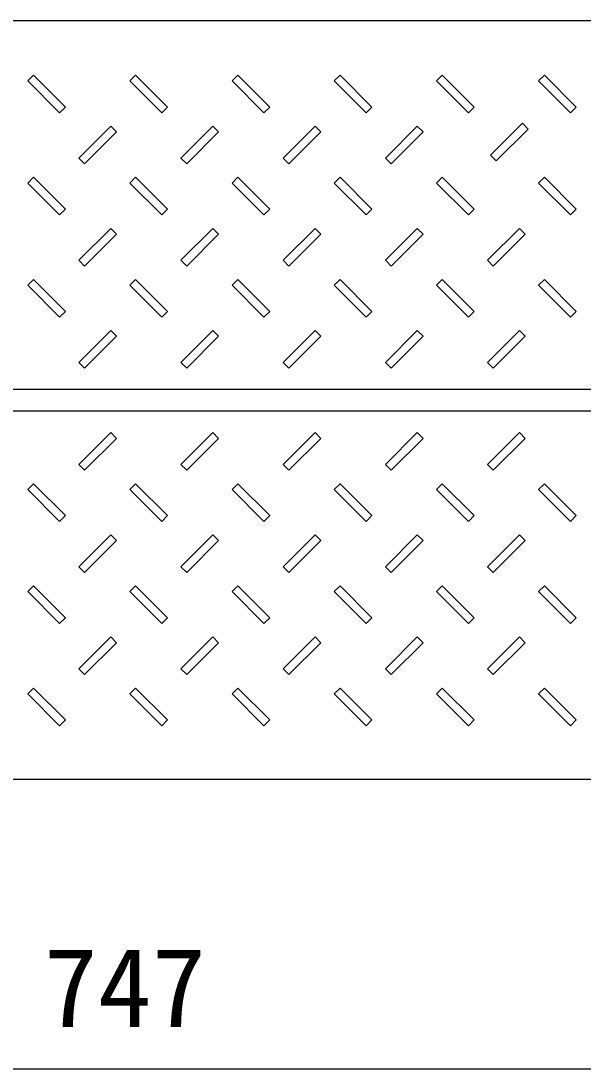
# Model space of a CAD drawing. Units: millimetres, scale not verified. Extents: x -8390 to 25210, y 0 to 11880.
# Drawn here: x -4395 to -4084, y 6588 to 7168 of the extents above; entities that cross this region are included whole.
import ezdxf
from ezdxf.enums import TextEntityAlignment as Align

# ---------------------------------------------------------------- set-up
doc = ezdxf.new("R2010")
doc.units = ezdxf.units.MM
doc.header["$LTSCALE"] = 20
doc.layers.add('DIM', color=7, linetype='Continuous', lineweight=25)
doc.layers.add('OUTLINE', color=3, linetype='Continuous', lineweight=25)
doc.styles.add('ＭＳ ゴシック', font='')
doc.styles.get('ＭＳ ゴシック').set_extended_font_data('MS Gothic')

msp = doc.modelspace()

# ---------------------------------------------------------------- linework, layer by layer
at = {"layer": 'DIM'}
msp.add_line((-3964.21, 6587.86), (-4711.21, 6587.86), dxfattribs=at)
at = {"layer": 'OUTLINE'}
for p, q in [((-3970.21, 7168.29), (-4711.21, 7168.29)), ((-4388.37, 7138.29), (-4391.55, 7135.11)), ((-4391.55, 7135.11), (-4373.87, 7117.43)), ((-4388.37, 7138.29), (-4370.69, 7120.61)), ((-4331.8, 7138.29), (-4334.98, 7135.11)), ((-4334.98, 7135.11), (-4317.3, 7117.43)), ((-4331.8, 7138.29), (-4314.12, 7120.61)), ((-4275.23, 7138.29), (-4278.41, 7135.11)), ((-4278.41, 7135.11), (-4260.74, 7117.43)), ((-4275.23, 7138.29), (-4257.55, 7120.61)), ((-4218.66, 7138.29), (-4221.85, 7135.11)), ((-4221.85, 7135.11), (-4204.17, 7117.43)), ((-4218.66, 7138.29), (-4200.99, 7120.61)), ((-4162.09, 7138.29), (-4165.28, 7135.11)), ((-4165.28, 7135.11), (-4147.6, 7117.43)), ((-4162.09, 7138.29), (-4144.42, 7120.61)), ((-4105.53, 7138.29), (-4108.71, 7135.11)), ((-4108.71, 7135.11), (-4091.03, 7117.43)), ((-4105.53, 7138.29), (-4087.85, 7120.61)), ((-4370.69, 7120.61), (-4373.87, 7117.43)), ((-4314.12, 7120.61), (-4317.3, 7117.43)), ((-4257.55, 7120.61), (-4260.74, 7117.43)), ((-4200.99, 7120.61), (-4204.17, 7117.43)), ((-4144.42, 7120.61), (-4147.6, 7117.43)), ((-4087.85, 7120.61), (-4091.03, 7117.43)), ((-4135.4, 7093.92), (-4117.72, 7111.6)), ((-4117.72, 7111.6), (-4114.54, 7108.41)), ((-4363.27, 7092.33), (-4345.59, 7110)), ((-4360.08, 7089.15), (-4342.41, 7106.82)), ((-4345.59, 7110), (-4342.41, 7106.82)), ((-4306.7, 7092.33), (-4289.02, 7110)), ((-4303.52, 7089.15), (-4285.84, 7106.82)), ((-4289.02, 7110), (-4285.84, 7106.82)), ((-4250.13, 7092.33), (-4232.45, 7110)), ((-4246.95, 7089.15), (-4229.27, 7106.82)), ((-4232.45, 7110), (-4229.27, 7106.82)), ((-4193.56, 7092.33), (-4175.88, 7110)), ((-4190.38, 7089.15), (-4172.7, 7106.82)), ((-4175.88, 7110), (-4172.7, 7106.82)), ((-4132.22, 7090.74), (-4114.54, 7108.41)), ((-4135.4, 7093.92), (-4132.22, 7090.74)), ((-4363.27, 7092.33), (-4360.08, 7089.15)), ((-4306.7, 7092.33), (-4303.52, 7089.15)), ((-4250.13, 7092.33), (-4246.95, 7089.15)), ((-4193.56, 7092.33), (-4190.38, 7089.15)), ((-4388.37, 7081.72), (-4391.55, 7078.54)), ((-4388.37, 7081.72), (-4370.69, 7064.04)), ((-4334.98, 7078.54), (-4331.8, 7081.72)), ((-4314.12, 7064.04), (-4331.8, 7081.72)), ((-4278.41, 7078.54), (-4275.23, 7081.72)), ((-4257.55, 7064.04), (-4275.23, 7081.72)), ((-4221.85, 7078.54), (-4218.66, 7081.72)), ((-4200.99, 7064.04), (-4218.66, 7081.72)), ((-4162.09, 7081.72), (-4165.28, 7078.54)), ((-4162.09, 7081.72), (-4144.42, 7064.04)), ((-4105.53, 7081.72), (-4108.71, 7078.54)), ((-4105.53, 7081.72), (-4087.85, 7064.04)), ((-4391.55, 7078.54), (-4373.87, 7060.86)), ((-4317.3, 7060.86), (-4334.98, 7078.54)), ((-4260.74, 7060.86), (-4278.41, 7078.54)), ((-4204.17, 7060.86), (-4221.85, 7078.54)), ((-4165.28, 7078.54), (-4147.6, 7060.86)), ((-4108.71, 7078.54), (-4091.03, 7060.86)), ((-4370.69, 7064.04), (-4373.87, 7060.86)), ((-4317.3, 7060.86), (-4314.12, 7064.04)), ((-4260.74, 7060.86), (-4257.55, 7064.04)), ((-4204.17, 7060.86), (-4200.99, 7064.04)), ((-4144.42, 7064.04), (-4147.6, 7060.86)), ((-4087.85, 7064.04), (-4091.03, 7060.86)), ((-4363.27, 7035.76), (-4345.59, 7053.44)), ((-4345.59, 7053.44), (-4342.41, 7050.25)), ((-4306.7, 7035.76), (-4289.02, 7053.44)), ((-4289.02, 7053.44), (-4285.84, 7050.25)), ((-4250.13, 7035.76), (-4232.45, 7053.44)), ((-4232.45, 7053.44), (-4229.27, 7050.25)), ((-4193.56, 7035.76), (-4175.88, 7053.44)), ((-4175.88, 7053.44), (-4172.7, 7050.25)), ((-4136.99, 7035.76), (-4119.31, 7053.44)), ((-4119.31, 7053.44), (-4116.13, 7050.25)), ((-4360.08, 7032.58), (-4342.41, 7050.25)), ((-4303.52, 7032.58), (-4285.84, 7050.25)), ((-4246.95, 7032.58), (-4229.27, 7050.25)), ((-4190.38, 7032.58), (-4172.7, 7050.25)), ((-4133.81, 7032.58), (-4116.13, 7050.25)), ((-4363.27, 7035.76), (-4360.08, 7032.58)), ((-4306.7, 7035.76), (-4303.52, 7032.58)), ((-4250.13, 7035.76), (-4246.95, 7032.58)), ((-4193.56, 7035.76), (-4190.38, 7032.58)), ((-4136.99, 7035.76), (-4133.81, 7032.58)), ((-4388.37, 7025.15), (-4391.55, 7021.97)), ((-4388.37, 7025.15), (-4370.69, 7007.47)), ((-4331.8, 7025.15), (-4334.98, 7021.97)), ((-4331.8, 7025.15), (-4314.12, 7007.47)), ((-4275.23, 7025.15), (-4278.41, 7021.97)), ((-4275.23, 7025.15), (-4257.55, 7007.47)), ((-4218.66, 7025.15), (-4221.85, 7021.97)), ((-4218.66, 7025.15), (-4200.99, 7007.47)), ((-4162.09, 7025.15), (-4165.28, 7021.97)), ((-4162.09, 7025.15), (-4144.42, 7007.47)), ((-4105.53, 7025.15), (-4108.71, 7021.97)), ((-4105.53, 7025.15), (-4087.85, 7007.47)), ((-4391.55, 7021.97), (-4373.87, 7004.29)), ((-4334.98, 7021.97), (-4317.3, 7004.29)), ((-4278.41, 7021.97), (-4260.74, 7004.29)), ((-4221.85, 7021.97), (-4204.17, 7004.29)), ((-4165.28, 7021.97), (-4147.6, 7004.29)), ((-4108.71, 7021.97), (-4091.03, 7004.29)), ((-4370.69, 7007.47), (-4373.87, 7004.29)), ((-4314.12, 7007.47), (-4317.3, 7004.29)), ((-4257.55, 7007.47), (-4260.74, 7004.29)), ((-4200.99, 7007.47), (-4204.17, 7004.29)), ((-4144.42, 7007.47), (-4147.6, 7004.29)), ((-4087.85, 7007.47), (-4091.03, 7004.29)), ((-4363.27, 6979.19), (-4345.59, 6996.87)), ((-4345.59, 6996.87), (-4342.41, 6993.69)), ((-4306.7, 6979.19), (-4289.02, 6996.87)), ((-4289.02, 6996.87), (-4285.84, 6993.69)), ((-4250.13, 6979.19), (-4232.45, 6996.87)), ((-4232.45, 6996.87), (-4229.27, 6993.69)), ((-4193.56, 6979.19), (-4175.88, 6996.87)), ((-4175.88, 6996.87), (-4172.7, 6993.69)), ((-4136.99, 6979.19), (-4119.31, 6996.87)), ((-4119.31, 6996.87), (-4116.13, 6993.69)), ((-4360.08, 6976.01), (-4342.41, 6993.69)), ((-4303.52, 6976.01), (-4285.84, 6993.69)), ((-4246.95, 6976.01), (-4229.27, 6993.69)), ((-4190.38, 6976.01), (-4172.7, 6993.69)), ((-4133.81, 6976.01), (-4116.13, 6993.69)), ((-4363.27, 6979.19), (-4360.08, 6976.01)), ((-4306.7, 6979.19), (-4303.52, 6976.01)), ((-4250.13, 6979.19), (-4246.95, 6976.01)), ((-4193.56, 6979.19), (-4190.38, 6976.01)), ((-4136.99, 6979.19), (-4133.81, 6976.01)), ((-4711.21, 6964.29), (-3970.21, 6964.29)), ((-4711.21, 6952.29), (-3970.21, 6952.29)), ((-4363.27, 6922.62), (-4345.59, 6940.3)), ((-4360.08, 6919.44), (-4342.41, 6937.12)), ((-4345.59, 6940.3), (-4342.41, 6937.12)), ((-4306.7, 6922.62), (-4289.02, 6940.3)), ((-4303.52, 6919.44), (-4285.84, 6937.12)), ((-4289.02, 6940.3), (-4285.84, 6937.12)), ((-4250.13, 6922.62), (-4232.45, 6940.3)), ((-4246.95, 6919.44), (-4229.27, 6937.12)), ((-4232.45, 6940.3), (-4229.27, 6937.12)), ((-4193.56, 6922.62), (-4175.88, 6940.3)), ((-4190.38, 6919.44), (-4172.7, 6937.12)), ((-4175.88, 6940.3), (-4172.7, 6937.12)), ((-4136.99, 6922.62), (-4119.31, 6940.3)), ((-4133.81, 6919.44), (-4116.13, 6937.12)), ((-4119.31, 6940.3), (-4116.13, 6937.12)), ((-4363.27, 6922.62), (-4360.08, 6919.44)), ((-4306.7, 6922.62), (-4303.52, 6919.44)), ((-4250.13, 6922.62), (-4246.95, 6919.44)), ((-4193.56, 6922.62), (-4190.38, 6919.44)), ((-4136.99, 6922.62), (-4133.81, 6919.44)), ((-4388.37, 6912.02), (-4391.55, 6908.83)), ((-4391.55, 6908.83), (-4373.87, 6891.16)), ((-4388.37, 6912.02), (-4370.69, 6894.34)), ((-4334.98, 6908.83), (-4331.8, 6912.02)), ((-4317.3, 6891.16), (-4334.98, 6908.83)), ((-4314.12, 6894.34), (-4331.8, 6912.02)), ((-4278.41, 6908.83), (-4275.23, 6912.02)), ((-4260.74, 6891.16), (-4278.41, 6908.83)), ((-4257.55, 6894.34), (-4275.23, 6912.02)), ((-4221.85, 6908.83), (-4218.66, 6912.02)), ((-4204.17, 6891.16), (-4221.85, 6908.83)), ((-4200.99, 6894.34), (-4218.66, 6912.02)), ((-4162.09, 6912.02), (-4165.28, 6908.83)), ((-4165.28, 6908.83), (-4147.6, 6891.16)), ((-4162.09, 6912.02), (-4144.42, 6894.34)), ((-4105.53, 6912.02), (-4108.71, 6908.83)), ((-4108.71, 6908.83), (-4091.03, 6891.16)), ((-4105.53, 6912.02), (-4087.85, 6894.34)), ((-4370.69, 6894.34), (-4373.87, 6891.16)), ((-4317.3, 6891.16), (-4314.12, 6894.34)), ((-4260.74, 6891.16), (-4257.55, 6894.34)), ((-4204.17, 6891.16), (-4200.99, 6894.34)), ((-4144.42, 6894.34), (-4147.6, 6891.16)), ((-4087.85, 6894.34), (-4091.03, 6891.16)), ((-4363.27, 6866.05), (-4345.59, 6883.73)), ((-4360.08, 6862.87), (-4342.41, 6880.55)), ((-4345.59, 6883.73), (-4342.41, 6880.55)), ((-4306.7, 6866.05), (-4289.02, 6883.73)), ((-4303.52, 6862.87), (-4285.84, 6880.55)), ((-4289.02, 6883.73), (-4285.84, 6880.55)), ((-4250.13, 6866.05), (-4232.45, 6883.73)), ((-4246.95, 6862.87), (-4229.27, 6880.55)), ((-4232.45, 6883.73), (-4229.27, 6880.55)), ((-4193.56, 6866.05), (-4175.88, 6883.73)), ((-4190.38, 6862.87), (-4172.7, 6880.55)), ((-4175.88, 6883.73), (-4172.7, 6880.55)), ((-4136.99, 6866.05), (-4119.31, 6883.73)), ((-4133.81, 6862.87), (-4116.13, 6880.55)), ((-4119.31, 6883.73), (-4116.13, 6880.55)), ((-4363.27, 6866.05), (-4360.08, 6862.87)), ((-4306.7, 6866.05), (-4303.52, 6862.87)), ((-4250.13, 6866.05), (-4246.95, 6862.87)), ((-4193.56, 6866.05), (-4190.38, 6862.87)), ((-4136.99, 6866.05), (-4133.81, 6862.87)), ((-4388.37, 6855.45), (-4391.55, 6852.26)), ((-4388.37, 6855.45), (-4370.69, 6837.77)), ((-4331.8, 6855.45), (-4334.98, 6852.26)), ((-4331.8, 6855.45), (-4314.12, 6837.77)), ((-4275.23, 6855.45), (-4278.41, 6852.26)), ((-4275.23, 6855.45), (-4257.55, 6837.77)), ((-4218.66, 6855.45), (-4221.85, 6852.26)), ((-4218.66, 6855.45), (-4200.99, 6837.77)), ((-4162.09, 6855.45), (-4165.28, 6852.26)), ((-4162.09, 6855.45), (-4144.42, 6837.77)), ((-4105.53, 6855.45), (-4108.71, 6852.26)), ((-4105.53, 6855.45), (-4087.85, 6837.77)), ((-4391.55, 6852.26), (-4373.87, 6834.59)), ((-4334.98, 6852.26), (-4317.3, 6834.59)), ((-4278.41, 6852.26), (-4260.74, 6834.59)), ((-4221.85, 6852.26), (-4204.17, 6834.59)), ((-4165.28, 6852.26), (-4147.6, 6834.59)), ((-4108.71, 6852.26), (-4091.03, 6834.59)), ((-4370.69, 6837.77), (-4373.87, 6834.59)), ((-4314.12, 6837.77), (-4317.3, 6834.59)), ((-4257.55, 6837.77), (-4260.74, 6834.59)), ((-4200.99, 6837.77), (-4204.17, 6834.59)), ((-4144.42, 6837.77), (-4147.6, 6834.59)), ((-4087.85, 6837.77), (-4091.03, 6834.59)), ((-4363.27, 6809.48), (-4345.59, 6827.16)), ((-4345.59, 6827.16), (-4342.41, 6823.98)), ((-4306.7, 6809.48), (-4289.02, 6827.16)), ((-4289.02, 6827.16), (-4285.84, 6823.98)), ((-4250.13, 6809.48), (-4232.45, 6827.16)), ((-4232.45, 6827.16), (-4229.27, 6823.98)), ((-4193.56, 6809.48), (-4175.88, 6827.16)), ((-4175.88, 6827.16), (-4172.7, 6823.98)), ((-4136.99, 6809.48), (-4119.31, 6827.16)), ((-4119.31, 6827.16), (-4116.13, 6823.98)), ((-4360.08, 6806.3), (-4342.41, 6823.98)), ((-4303.52, 6806.3), (-4285.84, 6823.98)), ((-4246.95, 6806.3), (-4229.27, 6823.98)), ((-4190.38, 6806.3), (-4172.7, 6823.98)), ((-4133.81, 6806.3), (-4116.13, 6823.98)), ((-4363.27, 6809.48), (-4360.08, 6806.3)), ((-4306.7, 6809.48), (-4303.52, 6806.3)), ((-4250.13, 6809.48), (-4246.95, 6806.3)), ((-4193.56, 6809.48), (-4190.38, 6806.3)), ((-4136.99, 6809.48), (-4133.81, 6806.3)), ((-4388.37, 6798.88), (-4391.55, 6795.7)), ((-4388.37, 6798.88), (-4370.69, 6781.2)), ((-4331.8, 6798.88), (-4334.98, 6795.7)), ((-4331.8, 6798.88), (-4314.12, 6781.2)), ((-4275.23, 6798.88), (-4278.41, 6795.7)), ((-4275.23, 6798.88), (-4257.55, 6781.2)), ((-4218.66, 6798.88), (-4221.85, 6795.7)), ((-4218.66, 6798.88), (-4200.99, 6781.2)), ((-4162.09, 6798.88), (-4165.28, 6795.7)), ((-4162.09, 6798.88), (-4144.42, 6781.2)), ((-4105.53, 6798.88), (-4108.71, 6795.7)), ((-4105.53, 6798.88), (-4087.85, 6781.2)), ((-4391.55, 6795.7), (-4373.87, 6778.02)), ((-4334.98, 6795.7), (-4317.3, 6778.02)), ((-4278.41, 6795.7), (-4260.74, 6778.02)), ((-4221.85, 6795.7), (-4204.17, 6778.02)), ((-4165.28, 6795.7), (-4147.6, 6778.02)), ((-4108.71, 6795.7), (-4091.03, 6778.02)), ((-4370.69, 6781.2), (-4373.87, 6778.02)), ((-4314.12, 6781.2), (-4317.3, 6778.02)), ((-4257.55, 6781.2), (-4260.74, 6778.02)), ((-4200.99, 6781.2), (-4204.17, 6778.02)), ((-4144.42, 6781.2), (-4147.6, 6778.02)), ((-4087.85, 6781.2), (-4091.03, 6778.02)), ((-3970.21, 6748.29), (-4711.21, 6748.29))]:
    msp.add_line(p, q, dxfattribs=at)

# ---------------------------------------------------------------- texts
at = {"layer": 'DIM', "style": 'ＭＳ ゴシック'}
msp.add_text('747', height=43.99, dxfattribs=at).set_placement((-4382.71, 6597.86), align=Align.BOTTOM_LEFT)

doc.saveas('drawing.dxf')
